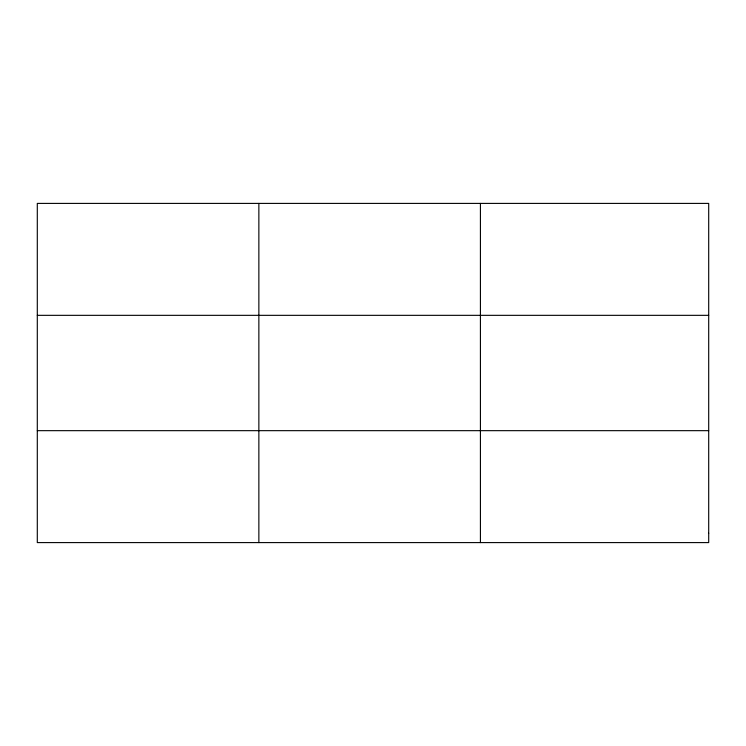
<?xml version="1.0" encoding="UTF-8"?>
<svg xmlns="http://www.w3.org/2000/svg" width="746" height="746" viewBox="0 0 746 746"><rect width="100%" height="100%" fill="white"/><g stroke="black" fill="none" stroke-linecap="round" stroke-linejoin="round"><path stroke-width="1.12" d="M258.862 542.594L258.862 203.406M480.424 542.594L480.424 203.406M37.3 315.334L708.7 315.334M37.3 430.666L708.7 430.666M708.7 533.269L708.7 542.594L37.3 542.594L37.3 203.406L708.7 203.406L708.7 533.269"/></g></svg>
